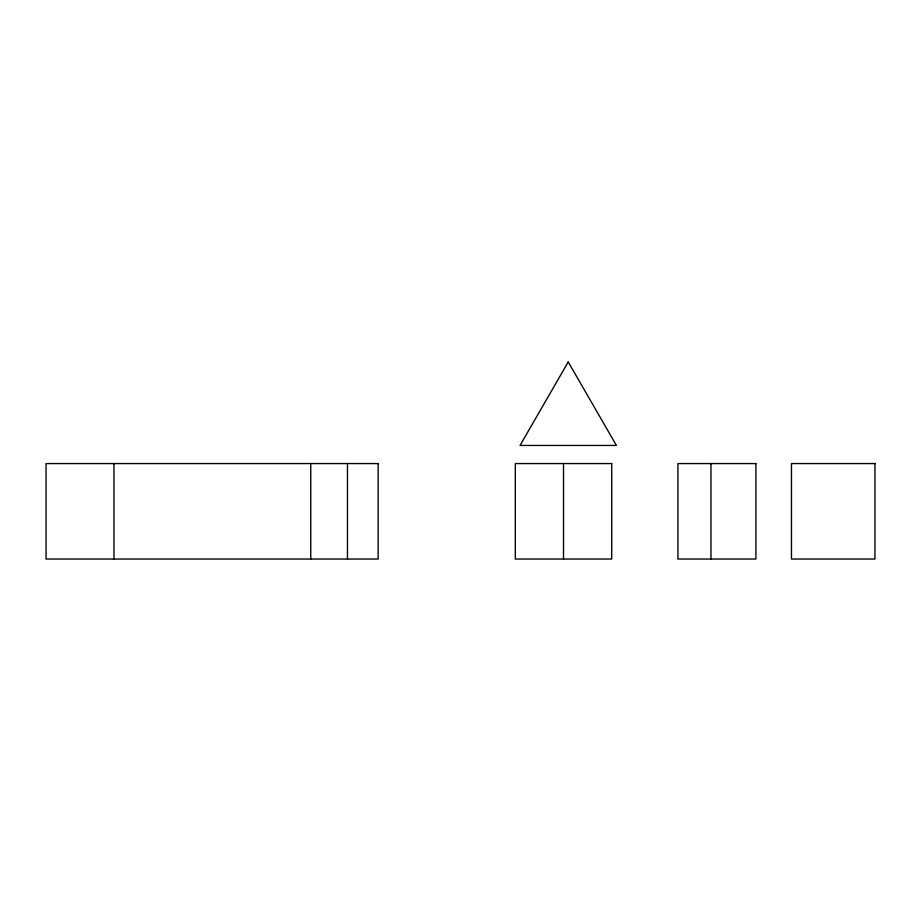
<?xml version="1.0" encoding="UTF-8"?>
<svg xmlns="http://www.w3.org/2000/svg" width="921" height="921" viewBox="0 0 921 921"><rect width="100%" height="100%" fill="white"/><g stroke="black" fill="none" stroke-linecap="round" stroke-linejoin="round"><path stroke-width="1.38" d="M710.966 463.562L710.966 559.035M563.514 463.562L563.514 559.035M347.459 463.562L347.459 559.035M310.757 463.562L310.757 559.035M113.962 463.562L113.962 559.035M568.222 361.965L520.031 445.442L616.425 445.442L568.222 361.965M378.14 463.562L46.05 463.562L46.05 559.035L378.14 559.035L378.14 463.562M611.705 463.562L515.323 463.562L515.323 559.035L611.705 559.035L611.705 463.562M755.911 463.562L677.937 463.562L677.937 559.035L755.911 559.035L755.911 463.562M874.95 463.562L791.473 463.562L791.473 559.035L874.95 559.035L874.95 463.562"/></g></svg>
